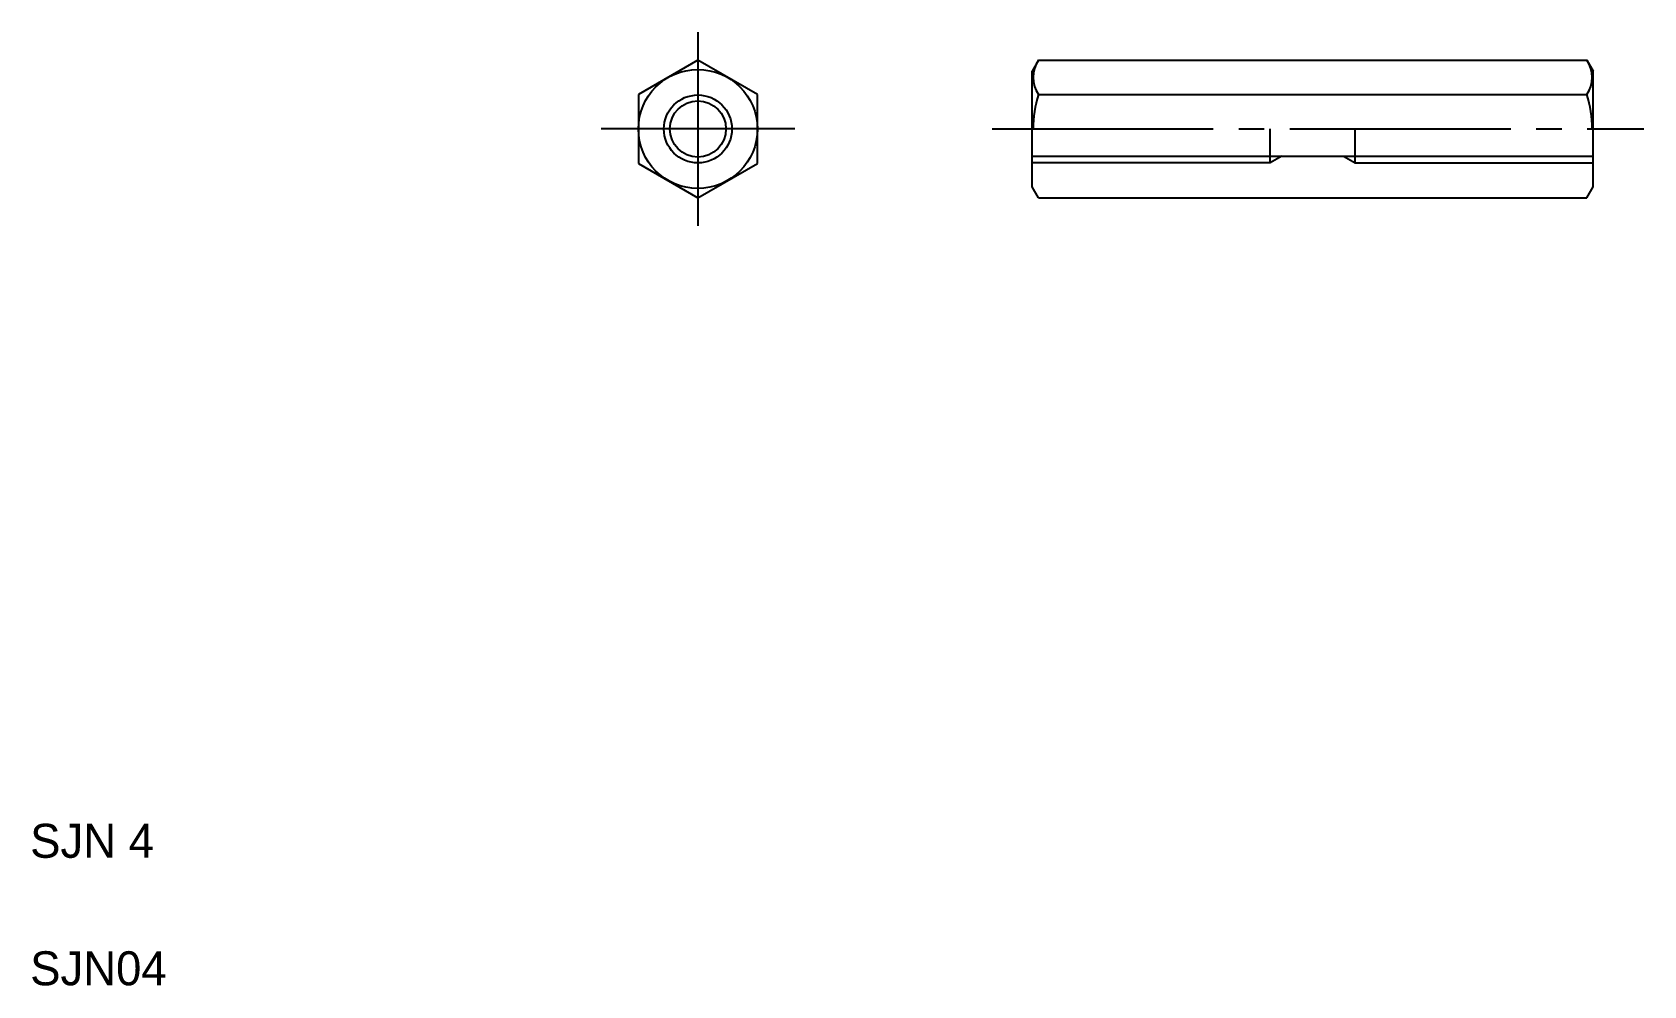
# Model space of a CAD drawing. Extents: x 5.1 to 99.9, y 5 to 61.1.
import ezdxf

# ---------------------------------------------------------------- set-up
doc = ezdxf.new("R2010")
doc.units = 0
doc.linetypes.add('CENTER', pattern=[17.5, 13, -1.5, 1.5, -1.5])
doc.layers.get('0').update_dxf_attribs({"linetype": 'CONTINUOUS'})

msp = doc.modelspace()

# ---------------------------------------------------------------- linework, layer by layer
at = {"color": 1, "linetype": 'CENTER'}
for p, q in [((44.272, 61.066), (44.272, 49.681)), ((49.965, 55.374), (38.58, 55.374)), ((61.581, 55.374), (99.905, 55.374))]:
    msp.add_line(p, q, dxfattribs=at)
at = {"color": 7, "linetype": 'CONTINUOUS'}
for p, q in [((44.272, 59.415), (40.772, 57.394)), ((47.772, 57.394), (44.272, 59.415)), ((64.3, 59.415), (63.93, 58.774)), ((63.93, 51.974), (63.93, 58.774)), ((64.3, 59.415), (96.56, 59.415)), ((96.56, 59.415), (96.93, 58.774)), ((96.93, 51.974), (96.93, 58.774)), ((40.772, 57.394), (40.772, 53.353)), ((47.772, 53.353), (47.772, 57.394)), ((64.3, 57.394), (96.56, 57.394)), ((72.278, 57.394), (72.278, 57.394)), ((80.372, 57.394), (80.372, 57.394)), ((77.93, 53.374), (77.93, 55.374)), ((82.93, 53.374), (82.93, 55.374)), ((40.772, 53.353), (44.272, 51.332)), ((44.272, 51.332), (47.772, 53.353)), ((63.93, 53.774), (96.93, 53.774)), ((64.3, 51.332), (63.93, 51.974)), ((64.3, 51.332), (96.56, 51.332)), ((96.56, 51.332), (96.93, 51.974))]:
    msp.add_line(p, q, dxfattribs=at)
at = {"color": 3, "linetype": 'CONTINUOUS'}
for p, q in [((77.93, 53.374), (63.93, 53.374)), ((78.623, 53.774), (77.93, 53.374)), ((82.237, 53.774), (82.93, 53.374)), ((82.93, 53.374), (96.93, 53.374))]:
    msp.add_line(p, q, dxfattribs=at)
at = {"color": 7, "linetype": 'CONTINUOUS'}
for radius in [3.5, 1.65]:
    msp.add_circle((44.272, 55.374), radius, dxfattribs=at)
at = {"color": 3, "linetype": 'CONTINUOUS'}
msp.add_circle((44.272, 55.374), 2, dxfattribs=at)
at = {"color": 7, "linetype": 'CONTINUOUS'}
for centre, radius, start, end in [((65.777, 58.405), 1.789, 145.61111, 214.38889), ((95.083, 58.405), 1.789, 325.61111, 34.38889), ((70.675, 55.374), 6.687, 162.41111, 180), ((90.185, 55.374), 6.687, 0, 17.58889)]:
    msp.add_arc(centre, radius, start, end, dxfattribs=at)

# ---------------------------------------------------------------- texts
for s, p in [('SJN 4', (5, 12.5)), ('SJN04', (5, 5))]:
    msp.add_text(s, height=2, dxfattribs=at).set_placement(p)

doc.saveas('drawing.dxf')
